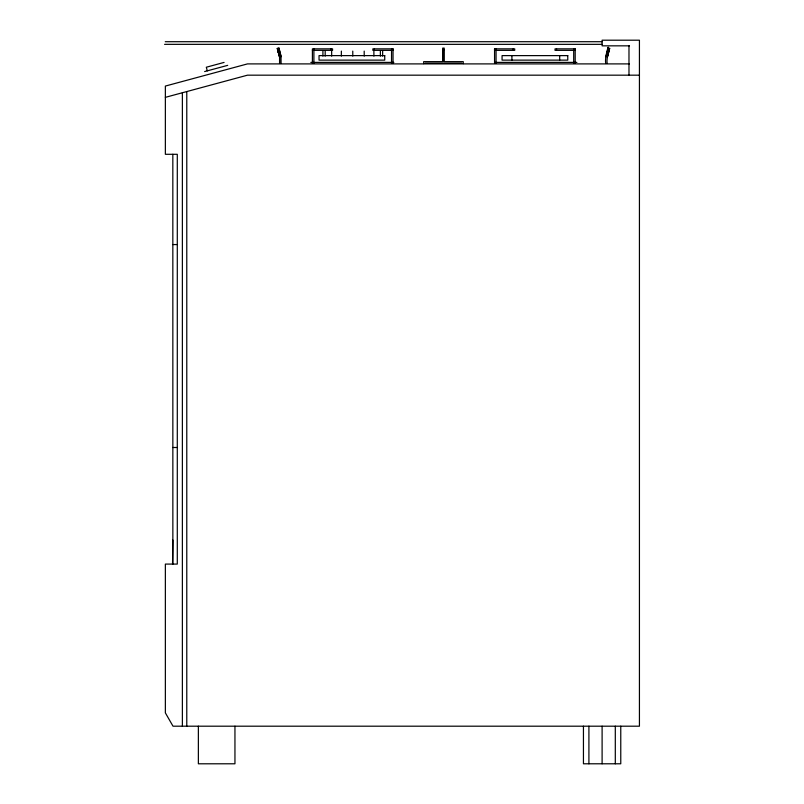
<?xml version="1.0" encoding="UTF-8"?>
<svg xmlns="http://www.w3.org/2000/svg" width="804" height="804" viewBox="0 0 804 804"><rect width="100%" height="100%" fill="white"/><g stroke="black" fill="none" stroke-linecap="round" stroke-linejoin="round"><path stroke-width="1.21" d="M374.373 49.607L374.373 48.853M393.035 50.35L393.035 48.853L372.875 48.853L372.875 50.35L391.789 50.35M556.529 49.607L556.529 48.853M575.192 48.853L575.192 50.35L555.031 50.35L555.031 48.853L575.192 48.853L575.192 63.456M605.884 56.732C612.055 34.281 603.854 57.787 605.834 63.466M607.332 56.37L609.653 48.401L607.332 57.124C612.477 37.838 605.412 59.607 607.332 63.466M224.085 62.421L206.316 67.224L207.291 70.852M279.099 49.466L277.661 49.858L279.591 57.124L277.259 48.401L278.908 48.019L281.028 56.009L281.078 63.466M204.628 71.566L227.703 65.345M165.363 97.344L247.491 75.174L639.431 75.174M165.272 41.707L602.106 41.707M164.569 44.341L602.106 44.341M629.482 45.838L602.106 45.838L602.106 40.2L639.431 40.2L639.431 726.193L173.001 726.193L165.363 712.867L165.363 564.086L177.292 564.086L177.292 154.298L165.363 154.298L165.363 86.068L247.491 63.898L629.381 63.898M278.908 48.019L281.028 56.732M277.259 48.401L279.591 56.37L279.591 63.466L279.581 56.401L277.661 49.858M494.56 63.456L494.56 48.853L514.721 48.853L514.721 50.35L495.807 50.35M442.713 49.607L444.21 49.607M312.404 50.35L332.565 50.35L332.565 48.853L312.404 48.853L312.404 63.456M310.816 62.39L393.849 62.39M495.214 62.39L576.88 62.39M425.165 63.144L461.747 63.144M172.83 244.557L177.131 244.557M172.83 447.496L177.131 447.496M172.86 540.017L172.548 564.086M608.015 48.019L609.653 48.401M628.979 45.838L628.979 75.174M620.768 726.193L620.768 763.79L583.443 763.79L583.443 726.193M615.301 726.193L615.301 763.79M602.106 726.193L602.106 763.79M588.91 726.193L588.91 763.79M573.704 48.853L573.704 63.456M559.695 55.617L559.684 60.129M513.223 48.853L513.223 49.607M511.917 55.617L511.907 60.129M496.058 48.853L496.058 63.456M494.56 48.853L494.56 50.35M463.245 63.647L463.245 61.637L444.21 61.637L444.21 48.099L442.713 48.099L442.713 61.637L423.678 61.637L423.678 63.647M443.456 48.853L443.456 61.637M393.035 48.853L393.035 63.456M391.538 48.853L391.538 63.456M382.644 51.104L382.644 56.119M380.372 51.104L380.362 56.119M373.88 51.104L373.91 56.119M364.192 51.104L364.222 56.119M352.765 51.104L352.795 56.119M341.368 51.104L341.338 56.119M331.65 51.104L331.68 56.119M331.067 48.853L331.067 49.607M325.188 51.104L325.188 56.119M322.917 51.104L322.917 56.119M313.892 48.853L313.892 63.456M234.949 726.193L234.949 763.79L198.367 763.8L198.367 726.193M186.779 91.566L186.779 726.193M182.377 92.751L182.377 726.193M172.83 154.298L172.86 564.086M384.734 55.617L319.037 55.617L319.037 60.129L384.734 60.129L384.734 55.617M567.765 55.617L502.068 55.617L502.068 60.129L567.765 60.129L567.765 55.617"/></g></svg>
